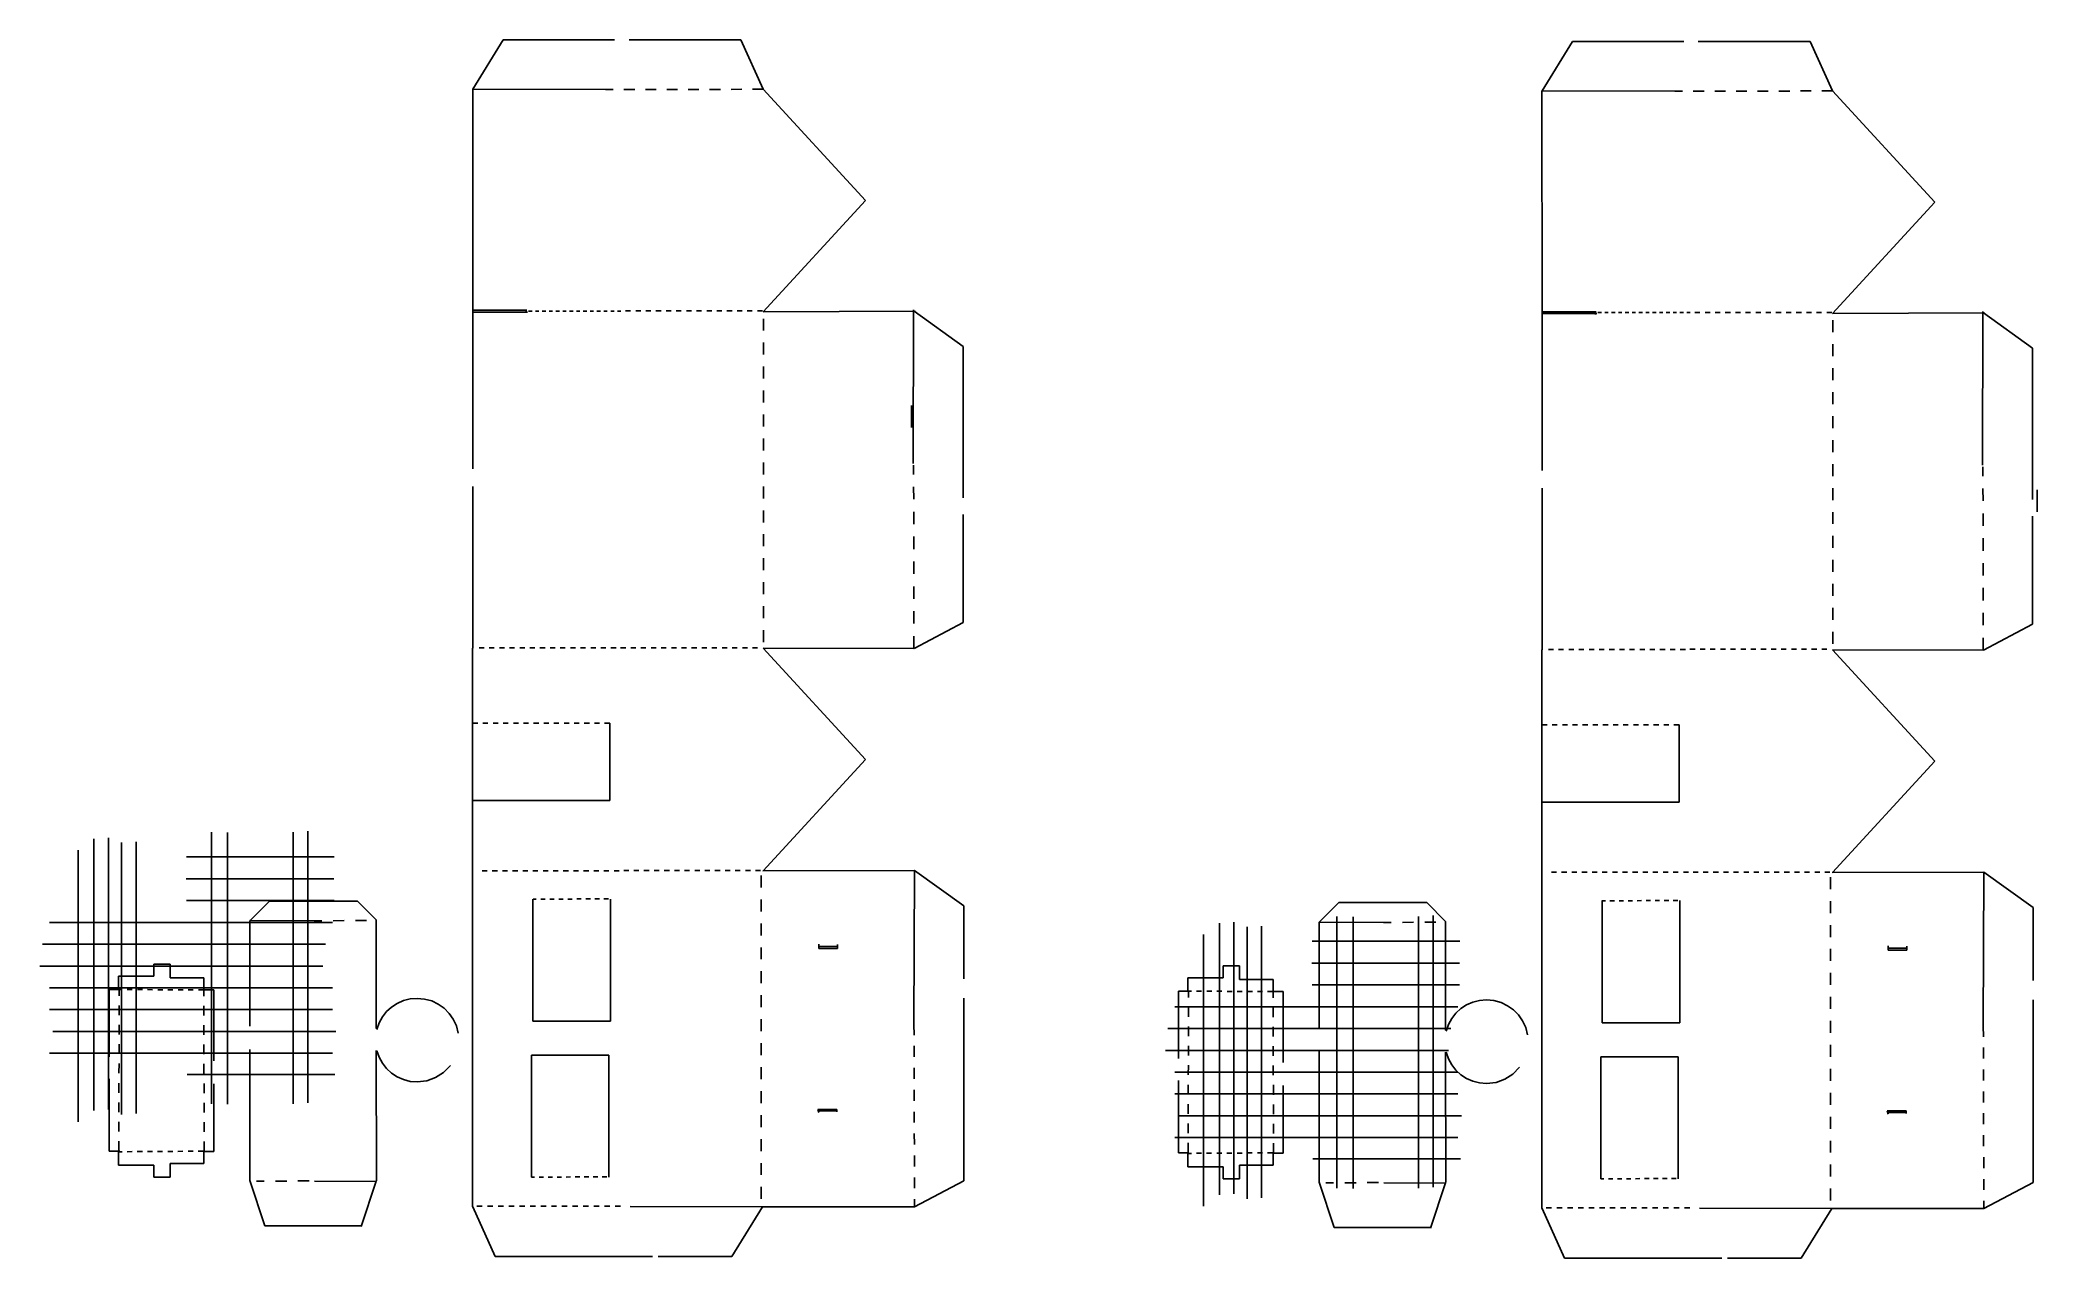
# Model space of a CAD drawing. Extents: x 8 to 457, y -20 to 254.
import ezdxf

# ---------------------------------------------------------------- set-up
doc = ezdxf.new("R2010")
doc.units = 0

msp = doc.modelspace()

# ---------------------------------------------------------------- linework, layer by layer
at = {"layer": 'barrel Image'}
for p, q in [((203.816, 171.849), (203.816, 166.874)), ((68.2347, 76.2845), (68.2347, 15.2999)), ((16.6638, 72.033), (16.6638, 11.0484)), ((20.2223, 74.6121), (20.2223, 13.6276)), ((23.4967, 74.8168), (23.4967, 13.8322)), ((26.4225, 73.7264), (26.4225, 12.7418)), ((29.6969, 73.9311), (29.6969, 12.9464)), ((46.6007, 76.0798), (46.6007, 15.0952)), ((50.2259, 76.0213), (50.2259, 15.0367)), ((64.9604, 76.0798), (64.9604, 15.0952)), ((74.1987, 70.5544), (41.046, 70.5544)), ((74.111, 65.5844), (40.9583, 65.5844)), ((74.1695, 60.7313), (41.0168, 60.7313)), ((73.7942, 55.8198), (10.241, 55.8198)), ((72.2249, 50.9083), (8.67177, 50.9083)), ((71.6645, 45.9968), (8.11134, 45.9968)), ((73.7942, 41.1438), (10.241, 41.1438)), ((73.7942, 36.2907), (10.241, 36.2907)), ((74.5788, 31.3207), (11.0256, 31.3207)), ((73.7942, 26.4677), (10.241, 26.4677)), ((74.3449, 21.6731), (41.1922, 21.6731))]:
    msp.add_line(p, q, dxfattribs=at)
at = {"layer": 'cut'}
for p, q in [((105.281, 242.812), (112.14619, 253.8645)), ((112.14619, 253.8645), (137.108, 253.864)), ((144.59, 253.864), (140.376, 253.864)), ((144.59, 253.864), (165.459, 253.864)), ((165.459, 253.864), (170.50063, 242.8115)), ((135.072, 242.716), (105.273, 242.809)), ((105.308, 192.815), (105.2737, 242.8096)), ((136.85, 242.72), (135.0724, 242.7159)), ((141.656, 242.732), (139.2523, 242.7264)), ((146.464, 242.743), (144.0601, 242.7374)), ((151.272, 242.754), (148.8679, 242.7483)), ((156.078, 242.765), (153.6747, 242.7594)), ((160.886, 242.776), (158.4826, 242.7704)), ((165.692, 242.788), (163.2895, 242.7824)), ((170.498, 242.799), (168.0944, 242.7934)), ((170.508, 242.809), (193.4961, 217.8289)), ((193.4961, 217.8289), (170.508, 192.8488)), ((105.203, 193.229), (117.441, 193.229)), ((117.32, 193.353), (117.32, 192.617)), ((118.60389, 193.032), (117.83604, 193.032)), ((120.13906, 193.032), (119.37143, 193.032)), ((121.67423, 193.032), (120.90679, 193.032)), ((123.20981, 193.032), (122.44196, 193.032)), ((124.74504, 193.032), (123.97744, 193.032)), ((126.28036, 193.032), (125.5126, 193.032)), ((127.81556, 193.032), (127.04796, 193.032)), ((129.35105, 193.032), (128.58335, 193.032)), ((130.88663, 193.032), (130.11887, 193.032)), ((132.42192, 193.032), (131.65404, 193.032)), ((133.95718, 193.032), (133.18974, 193.032)), ((135.49206, 193.032), (134.72453, 193.032)), ((137.02748, 193.032), (136.26001, 193.032)), ((138.563, 193.032), (137.79518, 193.032)), ((140.7369, 193.058), (139.59807, 193.058)), ((143.01376, 193.058), (141.87526, 193.058)), ((145.29063, 193.058), (144.15241, 193.058)), ((147.56811, 193.058), (146.42928, 193.058)), ((149.84507, 193.058), (148.70661, 193.058)), ((152.12217, 193.058), (150.98347, 193.058)), ((154.39907, 193.058), (153.26062, 193.058)), ((156.67641, 193.058), (155.53781, 193.058)), ((158.95389, 193.058), (157.8152, 193.058)), ((161.23094, 193.058), (160.09206, 193.058)), ((163.50794, 193.058), (162.36972, 193.058)), ((165.78438, 193.058), (164.64602, 193.058)), ((168.06162, 193.058), (166.92335, 193.058)), ((170.339, 193.058), (169.20022, 193.058)), ((204.619, 193.005), (170.4737, 192.814357)), ((204.165, 158.826), (204.28288, 193.3235)), ((204.376, 193.005), (215.4285, 185.03593)), ((105.308, 192.815), (105.308, 157.605)), ((105.325, 192.808), (117.563, 192.808)), ((170.598, 191.314), (170.598, 188.6247)), ((170.598, 185.93585), (170.598, 183.24778)), ((215.4285, 185.03593), (215.428, 156.061)), ((170.598, 180.55804), (170.598, 177.86975)), ((170.598, 175.18212), (170.598, 172.49417)), ((170.598, 169.80488), (170.598, 167.11536)), ((170.598, 164.42752), (170.598, 161.73844)), ((170.598, 159.04914), (170.598, 156.36028)), ((204.287, 156.351), (204.283, 158.41442)), ((105.308, 117.387), (105.308, 153.669)), ((170.598, 153.67109), (170.598, 150.98259)), ((204.298, 150.773), (204.292, 153.56322)), ((215.428, 156.061), (215.428, 151.086)), ((170.598, 148.29408), (170.598, 145.60499)), ((204.309, 145.192), (204.303, 147.98242)), ((215.428, 147.376), (215.428, 123.151)), ((170.598, 142.9166), (170.598, 140.22807)), ((204.32, 139.61), (204.314, 142.40067)), ((170.598, 137.53945), (170.598, 134.85004)), ((204.332, 134.031), (204.326, 136.82074)), ((170.598, 132.16107), (170.598, 129.47311)), ((204.343, 128.45), (204.337, 131.23984)), ((170.598, 126.78414), (170.598, 124.09551)), ((204.354, 122.872), (204.348, 125.66081)), ((170.598, 121.40722), (170.598, 118.71781)), ((215.428, 123.151), (204.3755, 117.2987)), ((105.273, 67.3925), (105.2388, 117.3871)), ((107.8609, 117.453), (106.72207, 117.453)), ((110.13776, 117.453), (108.99926, 117.453)), ((112.41463, 117.453), (111.27641, 117.453)), ((114.69211, 117.453), (113.55328, 117.453)), ((116.96907, 117.453), (115.83061, 117.453)), ((119.24616, 117.453), (118.10746, 117.453)), ((121.52307, 117.453), (120.38461, 117.453)), ((123.80041, 117.453), (122.66181, 117.453)), ((126.07789, 117.453), (124.9392, 117.453)), ((128.35494, 117.453), (127.21606, 117.453)), ((130.63194, 117.453), (129.49372, 117.453)), ((132.90838, 117.453), (131.77002, 117.453)), ((135.18562, 117.453), (134.04735, 117.453)), ((137.463, 117.453), (136.32421, 117.453)), ((139.6369, 117.479), (138.49807, 117.479)), ((141.91376, 117.479), (140.77526, 117.479)), ((144.19063, 117.479), (143.05241, 117.479)), ((146.46811, 117.479), (145.32928, 117.479)), ((148.74507, 117.479), (147.60661, 117.479)), ((151.02217, 117.479), (149.88347, 117.479)), ((153.29907, 117.479), (152.16062, 117.479)), ((155.57641, 117.479), (154.43781, 117.479)), ((157.85389, 117.479), (156.7152, 117.479)), ((160.13094, 117.479), (158.99206, 117.479)), ((162.40794, 117.479), (161.26972, 117.479)), ((164.68438, 117.479), (163.54602, 117.479)), ((166.96162, 117.479), (165.82335, 117.479)), ((169.239, 117.479), (168.10022, 117.479)), ((204.365, 117.293), (170.4735, 117.3868)), ((170.474, 117.387), (193.4621, 92.4069)), ((204.365, 117.293), (204.359, 120.08308)), ((106.4369, 100.54), (105.29807, 100.54)), ((108.71376, 100.54), (107.57526, 100.54)), ((110.99063, 100.54), (109.85241, 100.54)), ((113.26811, 100.54), (112.12928, 100.54)), ((115.54507, 100.54), (114.40661, 100.54)), ((117.82217, 100.54), (116.68347, 100.54)), ((120.09907, 100.54), (118.96062, 100.54)), ((122.37641, 100.54), (121.23781, 100.54)), ((124.65389, 100.54), (123.5152, 100.54)), ((126.93094, 100.54), (125.79206, 100.54)), ((129.20795, 100.54), (128.06972, 100.54)), ((131.48438, 100.54), (130.34602, 100.54)), ((133.76162, 100.54), (132.62336, 100.54)), ((136.039, 100.54), (134.90022, 100.54)), ((136.039, 100.54), (136.039, 83.1677)), ((193.4621, 92.4069), (170.474, 67.4268)), ((136.039, 83.1677), (105.303, 83.1677)), ((105.273, 67.3925), (105.27302, -8.0351)), ((108.54889, 67.4328), (107.41006, 67.4328)), ((110.82575, 67.4328), (109.68725, 67.4328)), ((113.10262, 67.4328), (111.9644, 67.4328)), ((115.3801, 67.4328), (114.24127, 67.4328)), ((117.65706, 67.4328), (116.5186, 67.4328)), ((119.93416, 67.4328), (118.79546, 67.4328)), ((122.21106, 67.4328), (121.07261, 67.4328)), ((124.48841, 67.4328), (123.3498, 67.4328)), ((126.76589, 67.4328), (125.6272, 67.4328)), ((129.04294, 67.4328), (127.90406, 67.4328)), ((131.31994, 67.4328), (130.18172, 67.4328)), ((133.59637, 67.4328), (132.45801, 67.4328)), ((135.87361, 67.4328), (134.73535, 67.4328)), ((138.151, 67.4328), (137.01221, 67.4328)), ((140.3249, 67.4591), (139.18607, 67.4591)), ((142.60176, 67.4591), (141.46326, 67.4591)), ((144.87863, 67.4591), (143.74041, 67.4591)), ((147.15611, 67.4591), (146.01728, 67.4591)), ((149.43307, 67.4591), (148.29461, 67.4591)), ((151.71017, 67.4591), (150.57147, 67.4591)), ((153.98706, 67.4591), (152.84862, 67.4591)), ((156.26441, 67.4591), (155.1258, 67.4591)), ((158.54189, 67.4591), (157.4032, 67.4591)), ((160.81894, 67.4591), (159.68006, 67.4591)), ((163.09594, 67.4591), (161.95772, 67.4591)), ((165.37237, 67.4591), (164.23401, 67.4591)), ((167.64961, 67.4591), (166.51135, 67.4591)), ((169.927, 67.4591), (168.78821, 67.4591)), ((204.492, 67.4776), (170.439, 67.3921)), ((204.366, 32.9999), (204.48388, 67.4974)), ((204.492, 67.4776), (215.5561, 59.53226)), ((170.047, 66.3563), (170.047, 63.667)), ((55.2314, 56.21), (59.64591, 60.6245)), ((59.64591, 60.6245), (79.3797, 60.6245)), ((79.3797, 60.6245), (83.63343, 56.37079)), ((118.816, 33.642), (118.816, 61.0716)), ((119.52947, 61.0165), (118.82159, 61.0115)), ((121.55684, 61.0305), (120.54387, 61.0235)), ((123.58464, 61.0445), (122.57105, 61.0375)), ((125.61182, 61.0585), (124.59818, 61.0515)), ((127.63905, 61.0725), (126.62502, 61.0655)), ((129.6667, 61.0875), (128.65307, 61.0795)), ((131.69445, 61.1015), (130.68067, 61.0945)), ((133.72211, 61.1155), (132.70828, 61.1085)), ((135.75, 61.1295), (134.73627, 61.1225)), ((136.193, 61.0716), (136.193, 33.642)), ((170.047, 60.97815), (170.047, 58.29008)), ((215.5561, 59.53226), (215.557, 43.1883)), ((69.9241, 56.189), (55.2129, 56.2455)), ((55.2314, 32.5702), (55.2314, 56.21)), ((71.4073, 56.1968), (69.65232, 56.1908)), ((76.4336, 56.2134), (73.92224, 56.2054)), ((81.4609, 56.23), (78.948, 56.222)), ((83.63343, 56.37079), (83.63943, 32.01289)), ((170.047, 55.60034), (170.047, 52.91205)), ((170.047, 50.22442), (170.047, 47.53647)), ((187.137, 50.4036), (182.82, 50.4036)), ((182.971, 49.9459), (182.971, 50.9308)), ((187.156, 49.9459), (182.971, 49.9459)), ((187.156, 50.8815), (187.156, 49.9459)), ((37.3713, 46.4795), (33.6805, 46.4795)), ((33.6805, 46.4795), (33.6805, 43.7636)), ((37.3713, 43.3967), (37.3713, 46.4795)), ((170.047, 44.84718), (170.047, 42.15766)), ((23.6442, 40.7824), (23.64419, 25.6412)), ((26.0571, 40.7824), (23.6442, 40.7824)), ((33.6805, 43.7636), (25.7417, 43.7636)), ((25.7417, 43.7636), (25.7417, 40.6298)), ((26.5617, 40.7662), (25.76503, 40.7712)), ((25.9149, 39.3608), (25.9199, 40.88038)), ((28.8434, 40.7522), (27.70337, 40.7592)), ((31.1255, 40.7382), (29.98477, 40.7452)), ((33.407, 40.7242), (32.26622, 40.7312)), ((35.6885, 40.7102), (34.54728, 40.7172)), ((37.9705, 40.6952), (36.82971, 40.7032)), ((44.9178, 43.3967), (37.3713, 43.3967)), ((40.2526, 40.6812), (39.11165, 40.6882)), ((42.5346, 40.6672), (41.3936, 40.6742)), ((44.8169, 40.6532), (43.67601, 40.6602)), ((44.748, 40.7085), (47.1608, 40.7085)), ((44.8902, 39.2869), (44.8852, 40.80648)), ((44.9178, 40.7376), (44.9178, 43.3967)), ((47.1608, 40.7085), (47.1608, 24.7833)), ((25.9009, 35.0087), (25.9079, 37.18321)), ((44.9042, 34.9348), (44.8972, 37.10931)), ((85.959017, 35.82139), (87.07966, 36.83673)), ((87.07966, 36.83673), (88.348539, 37.659349)), ((88.348539, 37.659349), (89.741075, 38.270341)), ((89.741075, 38.270341), (91.232688, 38.6508)), ((91.232688, 38.6508), (92.7988, 38.78182)), ((92.7988, 38.78182), (94.480624, 38.630786)), ((94.480624, 38.630786), (96.070513, 38.194096)), ((96.070513, 38.194096), (97.539374, 37.496369)), ((97.539374, 37.496369), (98.858111, 36.562224)), ((98.858111, 36.562224), (99.99763, 35.416279)), ((170.047, 39.46982), (170.047, 36.78074)), ((215.557, 38.8475), (215.557, -2.16835)), ((25.8869, 30.6557), (25.8939, 32.83153)), ((44.9182, 30.5818), (44.9112, 32.75763)), ((83.7323, 31.8081), (84.260758, 33.288169)), ((84.260758, 33.288169), (85.01119, 34.632234)), ((85.01119, 34.632234), (85.959017, 35.82139)), ((99.99763, 35.416279), (100.928838, 34.083152)), ((100.928838, 34.083152), (101.622639, 32.587463)), ((101.622639, 32.587463), (102.04994, 30.95383)), ((136.193, 33.642), (118.816, 33.642)), ((170.047, 34.09144), (170.047, 31.40258)), ((204.366, 32.9999), (204.373, 30.54326)), ((25.8729, 26.304), (25.8799, 28.47992)), ((44.9322, 26.2302), (44.9252, 28.40612)), ((55.2314, -2.15083), (55.2314, 27.3118)), ((83.6409, 27.0998), (83.6479, -2.2019)), ((84.24568, 25.547733), (83.72158, 27.03531)), ((170.047, 28.71339), (170.047, 26.02489)), ((204.38, 28.08557), (204.387, 25.6287)), ((25.8589, 21.9522), (25.8659, 24.12897)), ((44.9462, 21.8784), (44.9392, 24.05517)), ((84.993805, 24.196346), (84.24568, 25.547733)), ((85.941163, 23.000306), (84.993805, 24.196346)), ((87.062965, 21.97877), (85.941163, 23.000306)), ((100.26, 23.7158), (98.757334, 22.156169)), ((135.832, 26.0548), (118.456, 26.0548)), ((118.456, 26.0548), (118.456, -1.37479)), ((135.832, -1.37479), (135.832, 26.0548)), ((170.047, 23.33638), (170.047, 20.64729)), ((204.394, 23.17183), (204.401, 20.71507)), ((23.6395, 20.6851), (23.63951, 4.4762)), ((25.8439, 17.5995), (25.8519, 19.77544)), ((44.9612, 17.5257), (44.9532, 19.70164)), ((47.1663, 19.5827), (47.1663, 4.40002)), ((88.334419, 21.150894), (87.062965, 21.97877)), ((89.730737, 20.535836), (88.334419, 21.150894)), ((91.227127, 20.152752), (89.730737, 20.535836)), ((92.7988, 20.0208), (91.227127, 20.152752)), ((92.79884, 20.02081), (92.7988, 20.0208)), ((94.950118, 20.270722), (92.79884, 20.02081)), ((96.961828, 20.995159), (94.950118, 20.270722)), ((98.757334, 22.156169), (96.961828, 20.995159)), ((170.047, 17.9589), (170.047, 15.27037)), ((204.408, 18.25785), (204.416, 15.80144)), ((25.8299, 13.2466), (25.8369, 15.42285)), ((44.9752, 13.1728), (44.9682, 15.34905)), ((187.064, 13.8689), (182.78, 13.8689)), ((182.78, 13.8689), (182.96884, 13.16414)), ((187.137, 13.5123), (182.959, 13.5123)), ((187.064, 13.278), (187.064, 13.8689)), ((25.8159, 8.89393), (25.8229, 11.07029)), ((44.9892, 8.82007), (44.9822, 10.99643)), ((170.047, 12.58175), (170.047, 9.89234)), ((204.423, 13.34411), (204.43, 10.88677)), ((25.7196, 1.36653), (25.7196, 4.50027)), ((25.8019, 4.54073), (25.8089, 6.71687)), ((45.0032, 4.46687), (44.9962, 6.64301)), ((170.047, 7.20337), (170.047, 4.51541)), ((204.437, 8.4314), (204.444, 5.97499)), ((23.63951, 4.4762), (26.0131, 4.4762)), ((33.6584, 1.36653), (25.7196, 1.36653)), ((26.5396, 4.36387), (25.74293, 4.35887)), ((28.8213, 4.37787), (27.68127, 4.37087)), ((31.1034, 4.39187), (29.96267, 4.38487)), ((33.3849, 4.40587), (32.24412, 4.39887)), ((33.6584, -1.34939), (33.6584, 1.36653)), ((35.6664, 4.41987), (34.52518, 4.41287)), ((37.9484, 4.43487), (36.80761, 4.42687)), ((44.8957, 1.73341), (37.3492, 1.73341)), ((37.3492, 1.73341), (37.3492, -1.34939)), ((40.2305, 4.44887), (39.08955, 4.44187)), ((42.5125, 4.46287), (41.3715, 4.45587)), ((44.7948, 4.47687), (43.65391, 4.46987)), ((47.1663, 4.40002), (44.7911, 4.40002)), ((44.8957, 4.39248), (44.8957, 1.73341)), ((170.047, 1.82644), (170.047, -0.86219)), ((204.451, 3.51883), (204.458, 1.06253)), ((37.3492, -1.34939), (33.6584, -1.34939)), ((55.3243, -2.15083), (55.2314, -2.15083)), ((55.2332, -2.10185), (58.624, -12.28305)), ((58.4862, -2.23681), (56.73121, -2.24281)), ((63.5125, -2.22019), (61.00113, -2.22819)), ((68.5398, -2.20357), (66.02689, -2.21157)), ((83.475, -2.3408), (69.7469, -2.2842)), ((83.609, -2.23204), (80.23957, -12.43714)), ((83.6479, -2.20187), (83.5687, -2.20187)), ((83.6479, -2.2019), (83.6479, -2.20187)), ((119.16446, -1.36979), (118.45658, -1.37479)), ((121.19183, -1.35579), (120.17886, -1.36279)), ((123.21963, -1.34179), (122.20604, -1.34879)), ((125.24681, -1.32779), (124.23317, -1.33479)), ((127.27404, -1.31379), (126.26001, -1.32079)), ((129.30169, -1.29879), (128.28806, -1.30679)), ((131.32944, -1.28479), (130.31566, -1.29179)), ((133.3571, -1.27079), (132.34327, -1.27779)), ((135.385, -1.25679), (134.37126, -1.26379)), ((170.047, -3.55048), (170.047, -6.23989)), ((204.465, -1.39528), (204.472, -3.85005)), ((215.557, -2.16835), (204.4929, -8.0032)), ((110.318, -19.1328), (105.29079, -8.0434)), ((107.38145, -7.83559), (106.18451, -7.83559)), ((109.77449, -7.83559), (108.57789, -7.83559)), ((112.16753, -7.83559), (110.97123, -7.83559)), ((114.56122, -7.83559), (113.36428, -7.83559)), ((116.95436, -7.83559), (115.75781, -7.83559)), ((119.34765, -7.83559), (118.15085, -7.83559)), ((121.74073, -7.83559), (120.54419, -7.83559)), ((124.13427, -7.83559), (122.93758, -7.83559)), ((126.52796, -7.83559), (125.33117, -7.83559)), ((128.9212, -7.83559), (127.72421, -7.83559)), ((131.31438, -7.83559), (130.11809, -7.83559)), ((133.70697, -7.83559), (132.51053, -7.83559)), ((136.10041, -7.83559), (134.90407, -7.83559)), ((138.494, -7.83559), (137.2971, -7.83559)), ((140.618, -7.91699), (170.3405, -8.03514)), ((170.323, -8.04346), (163.47742, -19.13286)), ((204.484, -8.02376), (170.3232, -8.04346)), ((204.479, -6.30832), (204.484, -8.02377)), ((58.624, -12.28305), (80.3965, -12.2831)), ((145.656, -19.1328), (110.318, -19.1328)), ((149.396, -19.1328), (146.92, -19.1328)), ((163.47742, -19.13286), (149.396, -19.1328))]:
    msp.add_line(p, q, dxfattribs=at)
at = {"layer": 'cut2'}
for p, q in [((345.383, 242.444), (352.24819, 253.4965)), ((352.24819, 253.4965), (377.21, 253.496)), ((384.691, 253.496), (380.477, 253.496)), ((384.691, 253.496), (405.56, 253.496)), ((405.56, 253.496), (410.60163, 242.4435)), ((345.409, 192.447), (345.3747, 242.4416)), ((375.174, 242.348), (345.375, 242.44102)), ((376.951, 242.352), (375.1734, 242.3479)), ((381.757, 242.363), (379.3533, 242.3574)), ((386.565, 242.375), (384.1611, 242.3694)), ((391.374, 242.386), (388.9699, 242.3803)), ((396.18, 242.397), (393.7767, 242.3914)), ((400.988, 242.408), (398.5846, 242.4024)), ((405.793, 242.419), (403.3905, 242.4134)), ((410.599, 242.431), (408.1954, 242.4254)), ((410.61, 242.441), (433.5982, 217.4609)), ((433.5982, 217.4609), (410.61, 192.4808)), ((345.305, 192.861), (357.543, 192.861)), ((357.422, 192.985), (357.422, 192.249)), ((444.267, 158.458), (444.38488, 192.9555)), ((345.409, 192.447), (345.409, 157.237)), ((345.427, 192.44), (357.665, 192.44)), ((358.70489, 192.664), (357.93704, 192.664)), ((360.24006, 192.664), (359.47243, 192.664)), ((361.77523, 192.664), (361.00779, 192.664)), ((363.31081, 192.664), (362.54296, 192.664)), ((364.84604, 192.664), (364.07844, 192.664)), ((366.38136, 192.664), (365.6136, 192.664)), ((367.91656, 192.664), (367.14896, 192.664)), ((369.45205, 192.664), (368.68435, 192.664)), ((370.98763, 192.664), (370.21987, 192.664)), ((372.52292, 192.664), (371.75504, 192.664)), ((374.05818, 192.664), (373.29074, 192.664)), ((375.59306, 192.664), (374.82553, 192.664)), ((377.12848, 192.664), (376.36101, 192.664)), ((378.664, 192.664), (377.89618, 192.664)), ((380.8389, 192.69), (379.70007, 192.69)), ((383.11576, 192.69), (381.97726, 192.69)), ((385.39263, 192.69), (384.25441, 192.69)), ((387.67011, 192.69), (386.53128, 192.69)), ((389.94707, 192.69), (388.80861, 192.69)), ((392.22417, 192.69), (391.08547, 192.69)), ((394.50107, 192.69), (393.36262, 192.69)), ((396.77841, 192.69), (395.63981, 192.69)), ((399.05589, 192.69), (397.9172, 192.69)), ((401.33294, 192.69), (400.19406, 192.69)), ((403.60994, 192.69), (402.47172, 192.69)), ((405.88638, 192.69), (404.74802, 192.69)), ((408.16362, 192.69), (407.02535, 192.69)), ((410.441, 192.69), (409.30222, 192.69)), ((444.721, 192.637), (410.5757, 192.44635)), ((410.7, 190.946), (410.7, 188.2567)), ((444.477, 192.637), (455.5295, 184.66793)), ((410.7, 185.56784), (410.7, 182.87978)), ((455.5295, 184.66793), (455.53, 155.692)), ((410.7, 180.19004), (410.7, 177.50175)), ((410.7, 174.81412), (410.7, 172.12617)), ((410.7, 169.43688), (410.7, 166.74736)), ((410.7, 164.05952), (410.7, 161.37044)), ((410.7, 158.68114), (410.7, 155.99228)), ((444.388, 155.983), (444.384, 158.04642)), ((345.409, 117.019), (345.409, 153.3)), ((410.7, 153.30309), (410.7, 150.61459)), ((444.4, 150.404), (444.394, 153.19422)), ((455.53, 155.692), (455.53, 150.718)), ((410.7, 147.92608), (410.7, 145.23699)), ((444.411, 144.824), (444.405, 147.61442)), ((455.53, 147.008), (455.53, 122.783)), ((410.7, 142.5486), (410.7, 139.86007)), ((444.422, 139.242), (444.416, 142.03267)), ((410.7, 137.17145), (410.7, 134.48204)), ((444.433, 133.663), (444.427, 136.45274)), ((410.7, 131.79307), (410.7, 129.10511)), ((444.444, 128.082), (444.438, 130.87184)), ((410.7, 126.41614), (410.7, 123.72751)), ((444.456, 122.504), (444.45, 125.29281)), ((455.53, 122.783), (444.4775, 116.9307)), ((345.375, 67.0244), (345.3408, 117.019)), ((347.9619, 117.085), (346.82307, 117.085)), ((350.23876, 117.085), (349.10026, 117.085)), ((352.51563, 117.085), (351.37741, 117.085)), ((354.79311, 117.085), (353.65428, 117.085)), ((357.07007, 117.085), (355.93161, 117.085)), ((359.34716, 117.085), (358.20846, 117.085)), ((361.62407, 117.085), (360.48561, 117.085)), ((363.90141, 117.085), (362.76281, 117.085)), ((366.17889, 117.085), (365.0402, 117.085)), ((368.45594, 117.085), (367.31706, 117.085)), ((370.73294, 117.085), (369.59472, 117.085)), ((373.00938, 117.085), (371.87102, 117.085)), ((375.28662, 117.085), (374.14835, 117.085)), ((377.564, 117.085), (376.42521, 117.085)), ((379.7389, 117.111), (378.60007, 117.111)), ((382.01576, 117.111), (380.87726, 117.111)), ((384.29263, 117.111), (383.15441, 117.111)), ((386.57011, 117.111), (385.43128, 117.111)), ((388.84707, 117.111), (387.70861, 117.111)), ((391.12417, 117.111), (389.98547, 117.111)), ((393.40107, 117.111), (392.26262, 117.111)), ((395.67841, 117.111), (394.53981, 117.111)), ((397.95589, 117.111), (396.8172, 117.111)), ((400.23294, 117.111), (399.09406, 117.111)), ((402.50994, 117.111), (401.37172, 117.111)), ((404.78638, 117.111), (403.64802, 117.111)), ((407.06362, 117.111), (405.92535, 117.111)), ((409.341, 117.111), (408.20222, 117.111)), ((410.575, 117.019), (433.5632, 92.0389)), ((444.467, 116.925), (410.5755, 117.0188)), ((410.7, 121.03922), (410.7, 118.34981)), ((444.467, 116.925), (444.461, 119.71508)), ((346.5379, 100.172), (345.39907, 100.172)), ((348.81476, 100.172), (347.67626, 100.172)), ((351.09163, 100.172), (349.95341, 100.172)), ((353.36911, 100.172), (352.23028, 100.172)), ((355.64607, 100.172), (354.50761, 100.172)), ((357.92317, 100.172), (356.78447, 100.172)), ((360.20007, 100.172), (359.06162, 100.172)), ((362.47741, 100.172), (361.33881, 100.172)), ((364.75489, 100.172), (363.6162, 100.172)), ((367.03194, 100.172), (365.89306, 100.172)), ((369.30895, 100.172), (368.17072, 100.172)), ((371.58538, 100.172), (370.44702, 100.172)), ((373.86262, 100.172), (372.72436, 100.172)), ((376.14, 100.172), (375.00122, 100.172)), ((376.14, 100.172), (376.14, 82.7995)), ((433.5632, 92.0389), (410.575, 67.0588)), ((376.14, 82.7995), (345.404, 82.7995)), ((345.375, 67.0244), (345.37502, -8.4032)), ((348.64989, 67.0646), (347.51106, 67.0646)), ((350.92675, 67.0646), (349.78825, 67.0646)), ((353.20362, 67.0646), (352.0654, 67.0646)), ((355.4811, 67.0646), (354.34227, 67.0646)), ((357.75806, 67.0646), (356.6196, 67.0646)), ((360.03516, 67.0646), (358.89646, 67.0646)), ((362.31206, 67.0646), (361.17361, 67.0646)), ((364.58941, 67.0646), (363.4508, 67.0646)), ((366.86689, 67.0646), (365.7282, 67.0646)), ((369.14394, 67.0646), (368.00506, 67.0646)), ((371.42094, 67.0646), (370.28272, 67.0646)), ((373.69737, 67.0646), (372.55901, 67.0646)), ((375.97461, 67.0646), (374.83635, 67.0646)), ((378.252, 67.0646), (377.11321, 67.0646)), ((380.4269, 67.091), (379.28807, 67.091)), ((382.70376, 67.091), (381.56526, 67.091)), ((384.98063, 67.091), (383.84241, 67.091)), ((387.25811, 67.091), (386.11928, 67.091)), ((389.53507, 67.091), (388.39661, 67.091)), ((391.81217, 67.091), (390.67347, 67.091)), ((394.08906, 67.091), (392.95062, 67.091)), ((396.36641, 67.091), (395.2278, 67.091)), ((398.64389, 67.091), (397.5052, 67.091)), ((400.92094, 67.091), (399.78206, 67.091)), ((403.19794, 67.091), (402.05972, 67.091)), ((405.47437, 67.091), (404.33601, 67.091)), ((407.75161, 67.091), (406.61335, 67.091)), ((410.029, 67.091), (408.89021, 67.091)), ((410.148, 65.9882), (410.148, 63.2989)), ((444.594, 67.1094), (410.541, 67.0239)), ((444.468, 32.6318), (444.58588, 67.1293)), ((444.594, 67.1094), (455.6581, 59.16406)), ((295.333, 55.8419), (299.74751, 60.2564)), ((299.74751, 60.2564), (319.481, 60.2564)), ((319.481, 60.2564), (323.73473, 56.00269)), ((358.918, 33.2739), (358.918, 60.7035)), ((359.63047, 60.6483), (358.92259, 60.6433)), ((361.65784, 60.6623), (360.64487, 60.6553)), ((363.68564, 60.6763), (362.67205, 60.6693)), ((365.71282, 60.6903), (364.69918, 60.6833)), ((367.74005, 60.7043), (366.72602, 60.6973)), ((369.7677, 60.7193), (368.75407, 60.7113)), ((371.79545, 60.7333), (370.78167, 60.7263)), ((373.82311, 60.7473), (372.80928, 60.7403)), ((375.851, 60.7613), (374.83727, 60.7543)), ((376.294, 60.7035), (376.294, 33.2739)), ((410.148, 60.61005), (410.148, 57.92198)), ((455.6581, 59.16406), (455.658, 42.8201)), ((310.026, 55.8209), (295.3148, 55.8774)), ((295.333, 32.2021), (295.333, 55.8419)), ((311.509, 55.8286), (309.75402, 55.8226)), ((316.535, 55.8453), (314.02364, 55.8373)), ((321.563, 55.8619), (319.0501, 55.8539)), ((323.73473, 56.00269), (323.74073, 31.64479)), ((410.148, 55.23224), (410.148, 52.54395)), ((410.148, 49.85632), (410.148, 47.16837)), ((427.239, 50.0355), (422.921, 50.0355)), ((423.072, 49.5778), (423.072, 50.5626)), ((427.258, 49.5778), (423.072, 49.5778)), ((427.258, 50.5134), (427.258, 49.5778)), ((277.473, 46.1114), (273.782, 46.1114)), ((273.782, 46.1114), (273.782, 43.3954)), ((277.473, 43.0286), (277.473, 46.1114)), ((263.746, 40.4142), (263.74599, 25.273)), ((266.159, 40.4142), (263.746, 40.4142)), ((273.782, 43.3954), (265.843, 43.3954)), ((265.843, 43.3954), (265.843, 40.2617)), ((266.663, 40.3981), (265.86633, 40.4031)), ((266.017, 38.9926), (266.022, 40.51218)), ((268.945, 40.3841), (267.80497, 40.3911)), ((271.227, 40.3701), (270.08627, 40.3771)), ((273.509, 40.3561), (272.36822, 40.3631)), ((285.019, 43.0286), (277.473, 43.0286)), ((284.992, 38.9188), (284.987, 40.43838)), ((285.019, 40.3695), (285.019, 43.0286)), ((410.148, 44.47908), (410.148, 41.78956)), ((266.003, 34.6405), (266.01, 36.81501)), ((275.79, 40.3421), (274.64878, 40.3491)), ((278.072, 40.3271), (276.93121, 40.3351)), ((280.354, 40.3131), (279.21305, 40.3201)), ((282.636, 40.2991), (281.495, 40.3061)), ((284.918, 40.2851), (283.77711, 40.2921)), ((284.85, 40.3404), (287.262, 40.3404)), ((285.006, 34.5667), (284.999, 36.74121)), ((287.262, 40.3404), (287.262, 24.4152)), ((326.060717, 35.45329), (327.18136, 36.46863)), ((327.18136, 36.46863), (328.450239, 37.291249)), ((328.450239, 37.291249), (329.842775, 37.902241)), ((329.842775, 37.902241), (331.334388, 38.2827)), ((331.334388, 38.2827), (332.9005, 38.41372)), ((332.9005, 38.41372), (334.582324, 38.262686)), ((334.582324, 38.262686), (336.172213, 37.825996)), ((336.172213, 37.825996), (337.641074, 37.128269)), ((337.641074, 37.128269), (338.959811, 36.194124)), ((338.959811, 36.194124), (340.09933, 35.048179)), ((410.148, 39.10172), (410.148, 36.41264)), ((455.658, 38.4793), (455.658, -2.53649)), ((265.989, 30.2875), (265.996, 32.46333)), ((285.02, 30.2137), (285.013, 32.38953)), ((323.834, 31.44), (324.362458, 32.920069)), ((324.362458, 32.920069), (325.11289, 34.264134)), ((325.11289, 34.264134), (326.060717, 35.45329)), ((340.09933, 35.048179), (341.030538, 33.715052)), ((341.030538, 33.715052), (341.724339, 32.219363)), ((341.724339, 32.219363), (342.15164, 30.58573)), ((376.294, 33.2739), (358.918, 33.2739)), ((410.148, 33.72334), (410.148, 31.03448)), ((444.468, 32.6318), (444.475, 30.17516)), ((265.975, 25.9359), (265.982, 28.11182)), ((285.034, 25.862), (285.027, 28.03792)), ((295.333, -2.51897), (295.333, 26.9437)), ((410.148, 28.34529), (410.148, 25.65679)), ((444.482, 27.71747), (444.489, 25.2606)), ((265.961, 21.5841), (265.968, 23.76087)), ((285.048, 21.5102), (285.041, 23.68697)), ((323.743, 26.7317), (323.75, -2.57)), ((324.34688, 25.179633), (323.82278, 26.66721)), ((325.095005, 23.828246), (324.34688, 25.179633)), ((326.042363, 22.632206), (325.095005, 23.828246)), ((327.164165, 21.61067), (326.042363, 22.632206)), ((340.362, 23.3477), (338.859334, 21.788069)), ((375.934, 25.6867), (358.558, 25.6867)), ((358.558, 25.6867), (358.558, -1.74293)), ((375.934, -1.74293), (375.934, 25.6867)), ((410.148, 22.96828), (410.148, 20.27919)), ((444.496, 22.80373), (444.503, 20.34697)), ((263.741, 20.317), (263.74101, 4.1081)), ((265.946, 17.2314), (265.954, 19.40734)), ((285.063, 17.1575), (285.055, 19.33344)), ((287.268, 19.2145), (287.268, 4.03188)), ((328.435619, 20.782794), (327.164165, 21.61067)), ((329.831937, 20.167736), (328.435619, 20.782794)), ((331.328327, 19.784652), (329.831937, 20.167736)), ((332.9, 19.6527), (331.328327, 19.784652)), ((332.90084, 19.65271), (332.9, 19.6527)), ((335.052118, 19.902622), (332.90084, 19.65271)), ((337.063828, 20.627059), (335.052118, 19.902622)), ((338.859334, 21.788069), (337.063828, 20.627059)), ((265.932, 12.8785), (265.939, 15.05475)), ((285.077, 12.8046), (285.07, 14.98085)), ((410.148, 17.5908), (410.148, 14.90227)), ((427.166, 13.5007), (422.882, 13.5007)), ((422.882, 13.5007), (423.07084, 12.79594)), ((427.166, 12.9098), (427.166, 13.5007)), ((444.51, 17.88975), (444.518, 15.43334)), ((265.918, 8.52579), (265.925, 10.70215)), ((285.091, 8.45193), (285.084, 10.62829)), ((410.148, 12.21365), (410.148, 9.52424)), ((427.239, 13.1442), (423.06, 13.1442)), ((444.525, 12.97601), (444.532, 10.51867)), ((265.904, 4.17259), (265.911, 6.34873)), ((285.105, 4.09873), (285.098, 6.27487)), ((410.148, 6.83527), (410.148, 4.14731)), ((444.539, 8.0633), (444.546, 5.60689)), ((263.74101, 4.1081), (266.115, 4.10806)), ((265.821, 0.99839), (265.821, 4.13213)), ((273.76, 0.99839), (265.821, 0.99839)), ((266.641, 3.99573), (265.84433, 3.99073)), ((268.923, 4.00973), (267.78297, 4.00273)), ((271.205, 4.02373), (270.06427, 4.01673)), ((273.486, 4.03773), (272.34522, 4.03073)), ((273.76, -1.71753), (273.76, 0.99839)), ((275.768, 4.05173), (274.62678, 4.04473)), ((278.05, 4.06673), (276.90921, 4.05873)), ((284.997, 1.36527), (277.451, 1.36527)), ((277.451, 1.36527), (277.451, -1.71753)), ((280.332, 4.08073), (279.19105, 4.07373)), ((282.614, 4.09473), (281.473, 4.08773)), ((284.896, 4.10873), (283.75511, 4.10173)), ((287.268, 4.03188), (284.893, 4.03188)), ((284.997, 4.02434), (284.997, 1.36527)), ((410.148, 1.45834), (410.148, -1.23029)), ((444.553, 3.15073), (444.56, 0.69443)), ((277.451, -1.71753), (273.76, -1.71753)), ((295.426, -2.51897), (295.333, -2.51897)), ((295.335, -2.46999), (298.7258, -12.65119)), ((298.588, -2.60495), (296.83301, -2.61095)), ((303.614, -2.58833), (301.10263, -2.59633)), ((308.641, -2.57171), (306.12809, -2.57971)), ((323.577, -2.70894), (309.8489, -2.65234)), ((323.711, -2.60018), (320.34157, -12.80528)), ((323.75, -2.57001), (323.67, -2.57001)), ((323.75, -2.57), (323.75, -2.57001)), ((359.26546, -1.73793), (358.55758, -1.74293)), ((361.29283, -1.72393), (360.27986, -1.73093)), ((363.32063, -1.70993), (362.30704, -1.71693)), ((365.34781, -1.69593), (364.33417, -1.70293)), ((367.37504, -1.68193), (366.36101, -1.68893)), ((369.40269, -1.66693), (368.38906, -1.67493)), ((371.43044, -1.65293), (370.41666, -1.65993)), ((373.4581, -1.63893), (372.44427, -1.64593)), ((375.486, -1.62493), (374.47226, -1.63193)), ((410.148, -3.91858), (410.148, -6.60799)), ((444.567, -1.76338), (444.574, -4.21815)), ((455.658, -2.53649), (444.5939, -8.37134)), ((350.419, -19.501), (345.392, -8.4116)), ((347.48245, -8.20373), (346.28551, -8.20373)), ((349.87549, -8.20373), (348.67889, -8.20373)), ((352.26853, -8.20373), (351.07223, -8.20373)), ((354.66222, -8.20373), (353.46528, -8.20373)), ((357.05536, -8.20373), (355.85881, -8.20373)), ((359.44865, -8.20373), (358.25185, -8.20373)), ((361.84173, -8.20373), (360.64519, -8.20373)), ((364.23527, -8.20373), (363.03858, -8.20373)), ((366.62896, -8.20373), (365.43217, -8.20373)), ((369.0222, -8.20373), (367.82521, -8.20373)), ((371.41538, -8.20373), (370.21909, -8.20373)), ((373.80797, -8.20373), (372.61153, -8.20373)), ((376.20141, -8.20373), (375.00507, -8.20373)), ((378.595, -8.20373), (377.3981, -8.20373)), ((380.72, -8.28513), (410.4425, -8.40328)), ((410.425, -8.4116), (403.57942, -19.501)), ((444.586, -8.3919), (410.4252, -8.4116)), ((444.581, -6.67642), (444.586, -8.39187)), ((298.7258, -12.65119), (320.498, -12.6512)), ((385.758, -19.501), (350.419, -19.501)), ((389.498, -19.501), (387.022, -19.501)), ((403.57942, -19.501), (389.498, -19.501))]:
    msp.add_line(p, q, dxfattribs=at)
at = {"layer": 'picture2'}
for p, q in [((456.535, 152.917), (456.535, 147.942)), ((272.941, 55.6805), (272.941, -5.30403)), ((276.216, 55.8852), (276.216, -5.09939)), ((279.142, 54.7948), (279.142, -6.18978)), ((282.416, 54.9995), (282.416, -5.98514)), ((299.32, 57.1482), (299.32, -3.83636)), ((302.945, 57.0897), (302.945, -3.89484)), ((317.679, 57.1482), (317.679, -3.83636)), ((320.954, 57.3529), (320.954, -3.63173)), ((269.383, 53.1014), (269.383, -7.88315)), ((326.918, 51.6228), (293.765, 51.6228)), ((326.83, 46.6528), (293.677, 46.6528)), ((326.889, 41.7997), (293.736, 41.7997)), ((326.513, 36.8882), (262.96, 36.8882)), ((324.944, 31.9767), (261.391, 31.9767)), ((324.384, 27.0652), (260.83, 27.0652)), ((326.513, 22.2122), (262.96, 22.2122)), ((326.513, 17.3591), (262.96, 17.3591)), ((327.298, 12.3891), (263.745, 12.3891)), ((326.513, 7.53611), (262.96, 7.53611)), ((327.064, 2.74155), (293.911, 2.74155))]:
    msp.add_line(p, q, dxfattribs=at)

doc.saveas('drawing.dxf')
